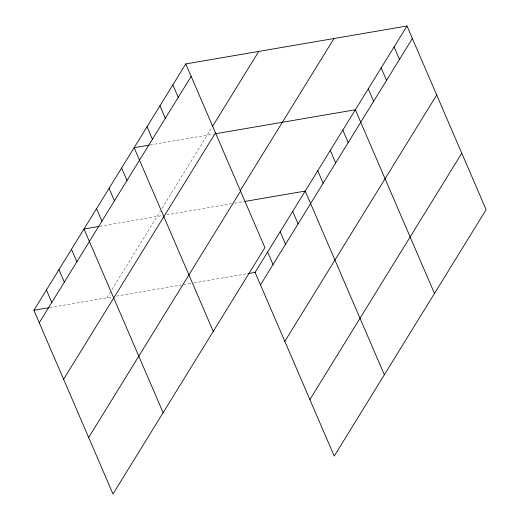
<?xml version="1.0" encoding="UTF-8"?>
<svg xmlns="http://www.w3.org/2000/svg" width="520" height="520" viewBox="0 0 520 520"><rect width="100%" height="100%" fill="white"/><g stroke="black" fill="none" stroke-linecap="round" stroke-linejoin="round"><path stroke-width="0.39" stroke-dasharray="2.6 1.95" d="M106.892 297.778L110.234 292.357M111.904 289.647L160.355 211.055M162.026 208.344L211.718 127.745M150.007 144.963L213.538 134.076M99.879 226.272L161.811 215.65M166.614 214.832L231.426 203.723M234.611 203.177L244.127 201.546M49.758 307.574L111.69 296.959M116.493 296.133L181.305 285.025M183.69 284.615L190.833 283.387M194.006 282.847L247.962 273.598"/><path stroke-width="0.78" d="M185.776 63.921L264.894 247.624L113.002 494L33.891 310.291L185.776 63.921L406.998 26L486.109 209.709L334.224 456.079L255.106 272.376L406.998 26M39.267 322.784L191.152 76.407M212.55 126.392L258.778 51.409M63.602 379.281L215.488 132.912M240.162 190.71L333.996 38.513M88.673 437.496L240.558 191.126M260.488 284.863L412.373 38.486M284.817 341.361L436.709 94.991M309.887 399.581L461.779 153.205M149.214 145.1L134.134 147.687L213.252 331.396M215.936 133.666L355.355 109.766L434.473 293.475M99.086 226.408L84.013 228.989L163.131 412.698M244.927 201.409L305.227 191.067L384.345 374.777M33.891 310.291L48.965 307.71M247.962 273.598L255.106 272.376M394.082 46.943L399.464 59.43M381.173 67.886L386.555 80.373M368.264 88.823L373.64 101.316M342.823 130.091L348.199 142.584M330.291 150.417L335.666 162.91M317.759 170.742L323.141 183.235M292.702 211.393L298.077 223.886M280.169 231.719L285.545 244.212M267.637 252.044L273.013 264.537M172.868 84.864L178.243 97.351M159.959 105.801L165.334 118.294M147.043 126.744L152.425 139.23M121.602 168.012L126.984 180.499M109.07 188.338L114.452 200.824M96.544 208.663L101.92 221.15M71.481 249.314L76.856 261.8M58.949 269.639L64.331 282.126M46.416 289.965L51.798 302.452"/></g></svg>
